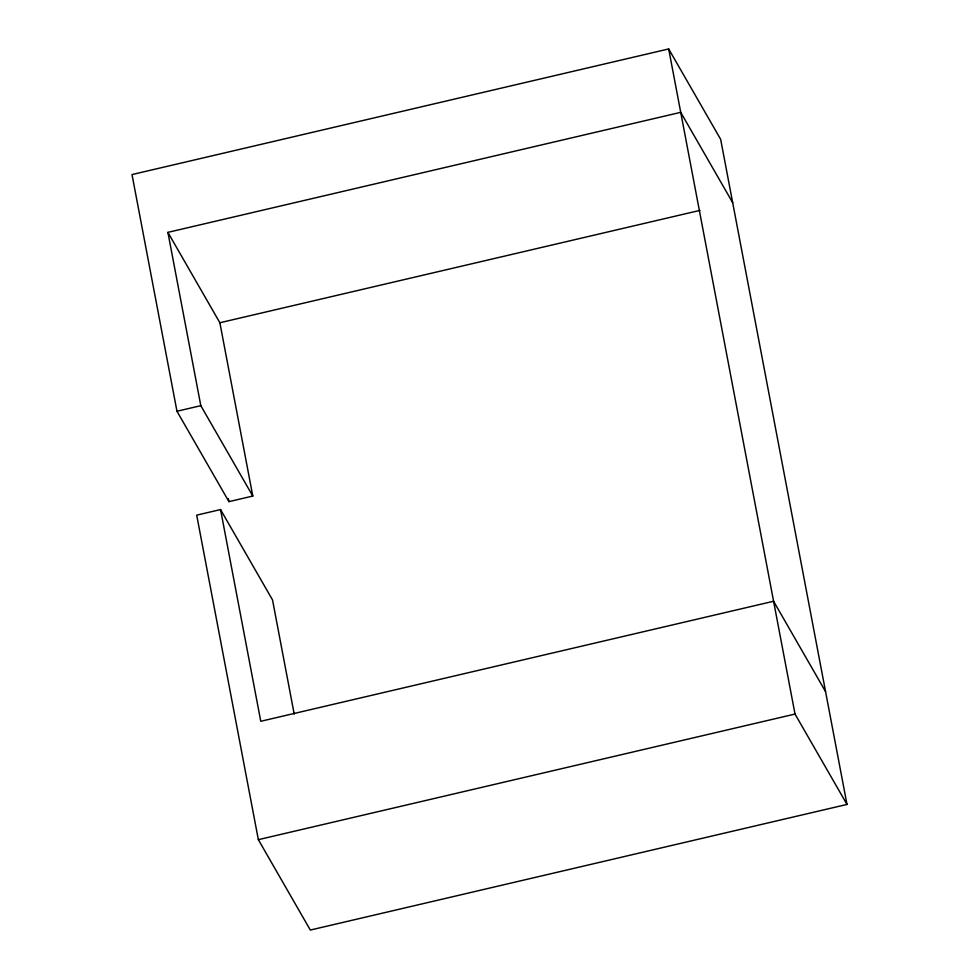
<?xml version="1.0" encoding="UTF-8"?>
<svg xmlns="http://www.w3.org/2000/svg" width="979" height="979" viewBox="0 0 979 979"><rect width="100%" height="100%" fill="white"/><g stroke="black" fill="none" stroke-linecap="round" stroke-linejoin="round"><path stroke-width="1.47" d="M294.202 714.07L272.529 599.943L220.556 509.569L196.706 515.15L258.346 839.664L310.319 930.05L846.994 804.432L720.654 139.336L668.681 48.95L132.006 174.568L176.966 411.253L228.939 501.64L252.79 496.047L219.871 322.752L167.898 232.366L680.723 112.34L732.696 202.714M219.871 322.752L699.985 210.375M176.966 411.253L200.817 405.673L252.79 496.047M258.346 839.664L795.021 714.058L846.994 804.432M825.566 691.639L773.594 601.253L260.769 721.29L220.556 509.569M668.681 48.95L795.021 714.058M228.364 498.641L228.939 501.64M167.898 232.366L200.817 405.673"/></g></svg>
